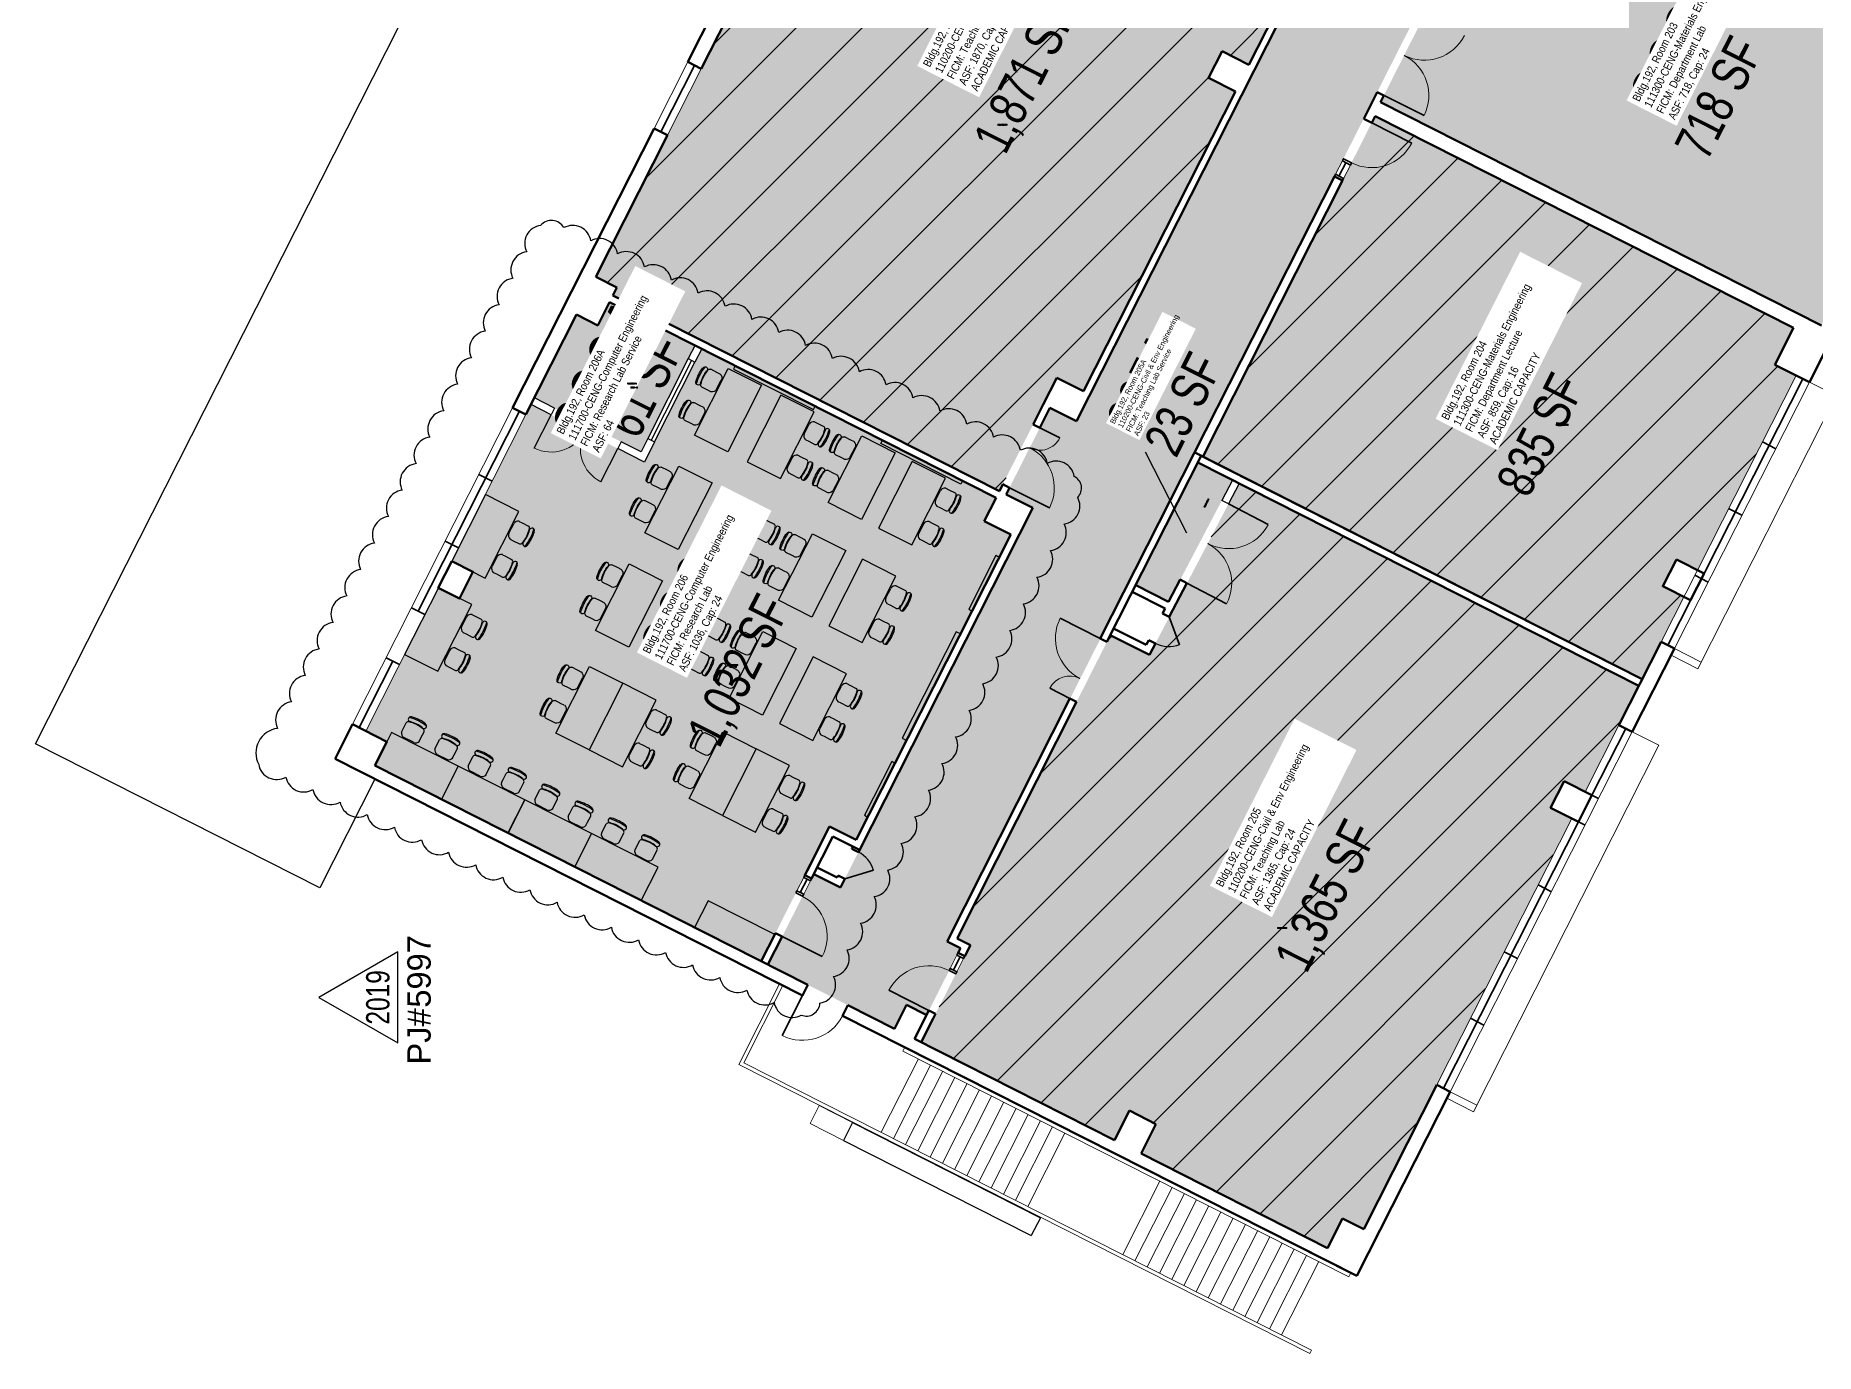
# Model space of a CAD drawing. Header units: inches. Extents: x -2539 to 2829, y -872 to 1370.
# Drawn here: x -2539 to -1109, y -872 to 187 of the extents above; entities that cross this region are included whole.
import ezdxf
from ezdxf.enums import TextEntityAlignment as Align

# ---------------------------------------------------------------- set-up
doc = ezdxf.new("R2010")
doc.units = ezdxf.units.IN
doc.header["$LTSCALE"] = 10
doc.header["$MEASUREMENT"] = 0
doc.layers.get('0').update_dxf_attribs({"linetype": 'CONTINUOUS'})
for name, color, linetype in [('A-DOOR', 2, 'CONTINUOUS'), ('A-FLOR', 3, 'CONTINUOUS'), ('A-GLAZ', 1, 'CONTINUOUS'), ('A-IDEN-RNUM', 7, 'CONTINUOUS'), ('A-IDEN-SNUM', 4, 'CONTINUOUS'), ('A-IDEN-VNUM', 4, 'CONTINUOUS'), ('A-ROOF', 2, 'CONTINUOUS'), ('A-WALL', 5, 'CONTINUOUS'), ('AREA-TEXT', 3, 'CONTINUOUS'), ('I-FURN', 2, 'CONTINUOUS'), ('Rooms-Capacity', 4, 'CONTINUOUS'), ('Rooms-Category-Color', 7, 'CONTINUOUS'), ('Rooms-College-Color', 7, 'CONTINUOUS'), ('Rooms-Department-Color', 7, 'CONTINUOUS'), ('Rooms-Division-Color', 7, 'CONTINUOUS'), ('Rooms-Information', 7, 'CONTINUOUS')]:
    doc.layers.add(name, color=color, linetype=linetype)
doc.layers.add('A-REV', color=1, linetype='CONTINUOUS', true_color=0xff0000)
doc.styles.add('Arial', font='arial.ttf')
doc.styles.add('CP_AREA', font='arial.ttf', dxfattribs={"height": 15})
doc.styles.add('CP_ROOMVNUMBER', font='arial.ttf', dxfattribs={"width": 0.85, "height": 0.075})
doc.styles.add('ROOMSNUMBER', font='TXT.SHX', dxfattribs={"height": 1})

# ---------------------------------------------------------------- blocks, each defined once
blk = doc.blocks.new('Furniture-Table_Chair')
at = {"layer": 'I-FURN'}
for p, q in [((-23, 36.6), (-23, 42.2)), ((-23, 33.8), (-23, 36.6)), ((-10.7, 30.8), (-19.3, 30.8)), ((-7, 36.6), (-7, 42.2)), ((-7, 33.9), (-7, 36.6)), ((7, 36.6), (7, 42.2)), ((7, 33.9), (7, 36.6)), ((10.7, 30.8), (19.3, 30.8)), ((23, 36.6), (23, 42.2)), ((23, 33.8), (23, 36.6))]:
    blk.add_line(p, q, dxfattribs=at)
blk.add_lwpolyline([(-30, 0), (30, 0), (30, 30), (-30, 30)], close=True, dxfattribs=at)
at = {"layer": 'I-FURN', "linetype": 'Continuous'}
for centre, radius, start, end in [((-21, 46.3), 2.03, 99.8988, 279.7522), ((-15, 18.3), 30.7, 78.0899, 101.9101), ((-14.3, 11.5), 33.5, 91.1567, 100.8714), ((-15.7, 11.5), 33.5, 79.1286, 88.8433), ((-9, 46.3), 2.03, 260.2478, 80.1012), ((9, 46.3), 2.03, 99.8988, 279.7522), ((15, 18.3), 30.7, 78.0899, 101.9101), ((15.7, 11.5), 33.5, 91.1567, 100.8714), ((14.3, 11.5), 33.5, 79.1286, 88.8433), ((21, 46.3), 2.03, 260.2478, 80.1012), ((-19.1, 34.8), 4.06, 194.1666, 265.9234), ((-10.9, 34.8), 4.06, 274.0766, 346.7434), ((10.9, 34.8), 4.06, 193.2566, 265.9234), ((19.1, 34.8), 4.06, 274.0766, 345.8334)]:
    blk.add_arc(centre, radius, start, end, dxfattribs=at)
at = {"layer": 'I-FURN'}
for centre, radius, start, end in [((-21, 41.9), 2.02, 100.0307, 171.6517), ((-15, 4.4), 43.5, 79.6211, 100.3789), ((-15, 16), 28.6, 77.1708, 102.8292), ((-9, 41.9), 2.02, 8.3483, 79.9693), ((9, 41.9), 2.02, 100.0307, 171.6517), ((15, 4.4), 43.5, 79.6211, 100.3789), ((15, 16), 28.6, 77.1708, 102.8292), ((21, 41.9), 2.02, 8.3483, 79.9693)]:
    blk.add_arc(centre, radius, start, end, dxfattribs=at)
blk = doc.blocks.new('ProjectRev')
at = {"transparency": 16777216}
for p, q in [((0, 0.122), (-0.1221, -0.0895)), ((0.1221, -0.0895), (0, 0.122)), ((-0.1221, -0.0895), (0.1221, -0.0895))]:
    blk.add_line(p, q, dxfattribs=at)
at = {"transparency": 16777216, "insert": (-0.1798, -0.1151), "char_height": 0.0625, "attachment_point": 1, "style": 'Arial'}
blk.add_mtext_dynamic_manual_height_columns('PJ#', width=0.24749, gutter_width=0.3125, heights=[0], dxfattribs=at)
at = {"transparency": 16777216, "style": 'Arial', "width": 0.75}
blk.add_attdef('YEAR', text='', height=0.0625, dxfattribs=at).set_placement((0, -0.0359), align=Align.MIDDLE_CENTER)
at = {"transparency": 16777216, "style": 'Arial'}
blk.add_attdef('PROJECT', text='', height=0.0625, dxfattribs=at).set_placement((-0.0276, -0.1151), align=Align.TOP_LEFT)

msp = doc.modelspace()

# ---------------------------------------------------------------- hatches: boundary and pattern name
at = {"layer": 'Rooms-Capacity'}
h = msp.add_hatch(dxfattribs=at)
h.set_pattern_fill('ANSI31', color=256, scale=300, style=0)
h.paths.add_polyline_path([(-1764.5, -178.7), (-2075, -21.5), (-2071.8, -15.3), (-2088.8, -6.7), (-1923.9, 319), (-1906.9, 310.4), (-1896.1, 331.8), (-1913.1, 340.4), (-1766.7, 629.4), (-1477.1, 482.8), (-1525.8, 386.4), (-1488.1, 367.3), (-1515.2, 313.8), (-1493.8, 302.9), (-1564, 163.7), (-1585.6, 174.6), (-1596.5, 153.2), (-1574.8, 142.2), (-1696.8, -98.6), (-1718.4, -87.7)])
h = msp.add_hatch(dxfattribs=at)
h.set_pattern_fill('ANSI31', color=256, scale=300, style=0)
h.paths.add_polyline_path([(-1601.1, -151.1), (-1462.7, 122.5), (-1126.5, -47.7), (-1141.5, -77.2), (-1124.5, -85.8), (-1203.8, -242.3), (-1220.7, -233.7), (-1231.6, -255.2), (-1214.6, -263.7), (-1248.1, -329.8)])
h = msp.add_hatch(dxfattribs=at)
h.set_pattern_fill('ANSI31', color=256, scale=300, style=0)
h.paths.add_polyline_path([(-1571.9, -172.7), (-1644, -310.4), (-1675.4, -294.5), (-1798.5, -538.1), (-1787.8, -543.5), (-1827.3, -621.6), (-1672.1, -700.1), (-1660.1, -676.5), (-1638.7, -687.3), (-1650.7, -711), (-1500.8, -786.9), (-1488.8, -763.2), (-1471.8, -771.8), (-1304.7, -441.7), (-1321.7, -433.1), (-1310.8, -411.7), (-1293.9, -420.3), (-1250.8, -335.2)])
at = {"layer": 'Rooms-Category-Color', "true_color": 0xadadad}
msp.add_hatch(color=253, dxfattribs=at).paths.add_polyline_path([(-1702.5, -122.6), (-1723.9, -111.8), (-1759.1, -181.4), (-1737.7, -192.2), (-1892.2, -497.3), (-1913.6, -486.5), (-1950.4, -559.2), (-1848.7, -610.7), (-1839, -591.5), (-1822.9, -599.7), (-1795.8, -546.1), (-1806.5, -540.7), (-1253.7, 551.3), (-883.4, 363.8), (-1020.5, 93.1), (2226.4, 319.2), (2228.9, 283.3), (2306.7, 288.7), (2304.2, 324.6), (2449.3, 334.8), (2449.3, 468.7), (2389.3, 468.7), (2389.3, 414.7), (2363.3, 414.7), (2363.3, 432.7), (2149.3, 432.7), (2149.3, 414.7), (2125.3, 414.7), (2125.3, 432.7), (1911.3, 432.7), (1911.3, 414.7), (1887.3, 414.7), (1887.3, 432.7), (1673.3, 432.7), (1673.3, 414.7), (1649.3, 414.7), (1649.3, 432.7), (1435.3, 432.7), (1435.3, 414.7), (1411.3, 414.7), (1411.3, 432.7), (1150.3, 432.7), (1150.3, 414.7), (1126.3, 414.7), (1126.3, 432.7), (865.3, 432.7), (865.3, 414.7), (837.3, 414.7), (837.3, 432.7), (580.3, 432.7), (580.3, 414.7), (556.3, 414.7), (556.3, 432.7), (295.3, 432.7), (295.3, 414.7), (271.3, 414.7), (271.3, 433.5), (174, 433.5), (174, 414.7), (-356.7, 414.7), (-356.7, 591.6), (-368.7, 591.6), (-368.7, 639.6), (-472.7, 639.6), (-472.7, 591.6), (-484.6, 591.6), (-484.6, 545.7), (-478.6, 545.7), (-478.6, 509.7), (-478.6, 432.7), (-779, 432.7), (-779, 438.7), (-832.8, 466), (-843.7, 444.6), (-1213, 631.6), (-1101.9, 851.1), (-962.7, 780.6), (-927.5, 850.2), (-1082.8, 928.8), (-1039.7, 1013.7), (-1052.1, 1020), (-1026.9, 1069.8), (-1030.6, 1071.6), (-1084.1, 1098.7), (-1095, 1077.3), (-1116.4, 1088.2), (-1145.3, 1031.1), (-1123.9, 1020.2), (-1303.8, 664.8), (-1325.2, 675.6), (-1417.6, 493.3), (-1396.1, 482.5)])
at = {"layer": 'Rooms-Category-Color', "true_color": 0xe3f498}
for points in [[(-1764.5, -178.7), (-2075, -21.5), (-2071.8, -15.3), (-2088.8, -6.7), (-1923.9, 319), (-1906.9, 310.4), (-1896.1, 331.8), (-1913.1, 340.4), (-1766.7, 629.4), (-1477.1, 482.8), (-1525.8, 386.4), (-1488.1, 367.3), (-1515.2, 313.8), (-1493.8, 302.9), (-1564, 163.7), (-1585.6, 174.6), (-1596.5, 153.2), (-1574.8, 142.2), (-1696.8, -98.6), (-1718.4, -87.7)], [(-1458.4, 133.7), (-1340.5, 366.6), (-995.2, 191.8), (-1004.2, 174), (-995.3, 169.5), (-1104.2, -45.6)], [(-2138, -103.9), (-2052.3, -147.3), (-2009, -61.6), (-2077.7, -26.9), (-2087.2, -45.6), (-2104.1, -37)], [(-2266.3, -399.3), (-2256.5, -380.1), (-2273.5, -371.6), (-2215.2, -256.5), (-2198.2, -265.1), (-2187.4, -243.6), (-2204.4, -235.1), (-2140.7, -109.3), (-2049.7, -155.4), (-2003.6, -64.4), (-1767.2, -184.1), (-1776.7, -202.8), (-1755.3, -213.6), (-1879.5, -458.9), (-1900.9, -448.1), (-1955.8, -556.5)], [(-1605, -155.8), (-1577.2, -169.9), (-1628.6, -267.8), (-1655, -254.4)], [(-1571.9, -172.7), (-1644, -310.4), (-1675.4, -294.5), (-1798.5, -538.1), (-1787.8, -543.5), (-1827.3, -621.6), (-1672.1, -700.1), (-1660.1, -676.5), (-1638.7, -687.3), (-1650.7, -711), (-1500.8, -786.9), (-1488.8, -763.2), (-1471.8, -771.8), (-1304.7, -441.7), (-1321.7, -433.1), (-1310.8, -411.7), (-1293.9, -420.3), (-1250.8, -335.2)]]:
    msp.add_hatch(color=61, dxfattribs=at).paths.add_polyline_path(points)
at = {"layer": 'Rooms-Category-Color', "true_color": 0xffff64}
msp.add_hatch(color=51, dxfattribs=at).paths.add_polyline_path([(-1601.1, -151.1), (-1462.7, 122.5), (-1126.5, -47.7), (-1141.5, -77.2), (-1124.5, -85.8), (-1203.8, -242.3), (-1220.7, -233.7), (-1231.6, -255.2), (-1214.6, -263.7), (-1248.1, -329.8)])
at = {"layer": 'Rooms-College-Color', "true_color": 0xadadad}
msp.add_hatch(color=253, dxfattribs=at).paths.add_polyline_path([(-1702.5, -122.6), (-1723.9, -111.8), (-1759.1, -181.4), (-1737.7, -192.2), (-1892.2, -497.3), (-1913.6, -486.5), (-1950.4, -559.2), (-1848.7, -610.7), (-1839, -591.5), (-1822.9, -599.7), (-1795.8, -546.1), (-1806.5, -540.7), (-1253.7, 551.3), (-883.4, 363.8), (-1020.5, 93.1), (2226.4, 319.2), (2228.9, 283.3), (2306.7, 288.7), (2304.2, 324.6), (2449.3, 334.8), (2449.3, 468.7), (2389.3, 468.7), (2389.3, 414.7), (2363.3, 414.7), (2363.3, 432.7), (2149.3, 432.7), (2149.3, 414.7), (2125.3, 414.7), (2125.3, 432.7), (1911.3, 432.7), (1911.3, 414.7), (1887.3, 414.7), (1887.3, 432.7), (1673.3, 432.7), (1673.3, 414.7), (1649.3, 414.7), (1649.3, 432.7), (1435.3, 432.7), (1435.3, 414.7), (1411.3, 414.7), (1411.3, 432.7), (1150.3, 432.7), (1150.3, 414.7), (1126.3, 414.7), (1126.3, 432.7), (865.3, 432.7), (865.3, 414.7), (837.3, 414.7), (837.3, 432.7), (580.3, 432.7), (580.3, 414.7), (556.3, 414.7), (556.3, 432.7), (295.3, 432.7), (295.3, 414.7), (271.3, 414.7), (271.3, 433.5), (174, 433.5), (174, 414.7), (-356.7, 414.7), (-356.7, 591.6), (-368.7, 591.6), (-368.7, 639.6), (-472.7, 639.6), (-472.7, 591.6), (-484.6, 591.6), (-484.6, 545.7), (-478.6, 545.7), (-478.6, 509.7), (-478.6, 432.7), (-779, 432.7), (-779, 438.7), (-832.8, 466), (-843.7, 444.6), (-1213, 631.6), (-1101.9, 851.1), (-962.7, 780.6), (-927.5, 850.2), (-1082.8, 928.8), (-1039.7, 1013.7), (-1052.1, 1020), (-1026.9, 1069.8), (-1030.6, 1071.6), (-1084.1, 1098.7), (-1095, 1077.3), (-1116.4, 1088.2), (-1145.3, 1031.1), (-1123.9, 1020.2), (-1303.8, 664.8), (-1325.2, 675.6), (-1417.6, 493.3), (-1396.1, 482.5)])
at = {"layer": 'Rooms-College-Color', "true_color": 0x99d7b2}
for points in [[(-1764.5, -178.7), (-2075, -21.5), (-2071.8, -15.3), (-2088.8, -6.7), (-1923.9, 319), (-1906.9, 310.4), (-1896.1, 331.8), (-1913.1, 340.4), (-1766.7, 629.4), (-1477.1, 482.8), (-1525.8, 386.4), (-1488.1, 367.3), (-1515.2, 313.8), (-1493.8, 302.9), (-1564, 163.7), (-1585.6, 174.6), (-1596.5, 153.2), (-1574.8, 142.2), (-1696.8, -98.6), (-1718.4, -87.7)], [(-1458.4, 133.7), (-1340.5, 366.6), (-995.2, 191.8), (-1004.2, 174), (-995.3, 169.5), (-1104.2, -45.6)], [(-1601.1, -151.1), (-1462.7, 122.5), (-1126.5, -47.7), (-1141.5, -77.2), (-1124.5, -85.8), (-1203.8, -242.3), (-1220.7, -233.7), (-1231.6, -255.2), (-1214.6, -263.7), (-1248.1, -329.8)], [(-2138, -103.9), (-2052.3, -147.3), (-2009, -61.6), (-2077.7, -26.9), (-2087.2, -45.6), (-2104.1, -37)], [(-2266.3, -399.3), (-2256.5, -380.1), (-2273.5, -371.6), (-2215.2, -256.5), (-2198.2, -265.1), (-2187.4, -243.6), (-2204.4, -235.1), (-2140.7, -109.3), (-2049.7, -155.4), (-2003.6, -64.4), (-1767.2, -184.1), (-1776.7, -202.8), (-1755.3, -213.6), (-1879.5, -458.9), (-1900.9, -448.1), (-1955.8, -556.5)], [(-1605, -155.8), (-1577.2, -169.9), (-1628.6, -267.8), (-1655, -254.4)], [(-1571.9, -172.7), (-1644, -310.4), (-1675.4, -294.5), (-1798.5, -538.1), (-1787.8, -543.5), (-1827.3, -621.6), (-1672.1, -700.1), (-1660.1, -676.5), (-1638.7, -687.3), (-1650.7, -711), (-1500.8, -786.9), (-1488.8, -763.2), (-1471.8, -771.8), (-1304.7, -441.7), (-1321.7, -433.1), (-1310.8, -411.7), (-1293.9, -420.3), (-1250.8, -335.2)]]:
    msp.add_hatch(color=253, dxfattribs=at).paths.add_polyline_path(points)
at = {"layer": 'Rooms-Department-Color', "true_color": 0xacacac}
msp.add_hatch(color=253, dxfattribs=at).paths.add_polyline_path([(-1702.5, -122.6), (-1723.9, -111.8), (-1759.1, -181.4), (-1737.7, -192.2), (-1892.2, -497.3), (-1913.6, -486.5), (-1950.4, -559.2), (-1848.7, -610.7), (-1839, -591.5), (-1822.9, -599.7), (-1795.8, -546.1), (-1806.5, -540.7), (-1253.7, 551.3), (-883.4, 363.8), (-1020.5, 93.1), (2226.4, 319.2), (2228.9, 283.3), (2306.7, 288.7), (2304.2, 324.6), (2449.3, 334.8), (2449.3, 468.7), (2389.3, 468.7), (2389.3, 414.7), (2363.3, 414.7), (2363.3, 432.7), (2149.3, 432.7), (2149.3, 414.7), (2125.3, 414.7), (2125.3, 432.7), (1911.3, 432.7), (1911.3, 414.7), (1887.3, 414.7), (1887.3, 432.7), (1673.3, 432.7), (1673.3, 414.7), (1649.3, 414.7), (1649.3, 432.7), (1435.3, 432.7), (1435.3, 414.7), (1411.3, 414.7), (1411.3, 432.7), (1150.3, 432.7), (1150.3, 414.7), (1126.3, 414.7), (1126.3, 432.7), (865.3, 432.7), (865.3, 414.7), (837.3, 414.7), (837.3, 432.7), (580.3, 432.7), (580.3, 414.7), (556.3, 414.7), (556.3, 432.7), (295.3, 432.7), (295.3, 414.7), (271.3, 414.7), (271.3, 433.5), (174, 433.5), (174, 414.7), (-356.7, 414.7), (-356.7, 591.6), (-368.7, 591.6), (-368.7, 639.6), (-472.7, 639.6), (-472.7, 591.6), (-484.6, 591.6), (-484.6, 545.7), (-478.6, 545.7), (-478.6, 509.7), (-478.6, 432.7), (-779, 432.7), (-779, 438.7), (-832.8, 466), (-843.7, 444.6), (-1213, 631.6), (-1101.9, 851.1), (-962.7, 780.6), (-927.5, 850.2), (-1082.8, 928.8), (-1039.7, 1013.7), (-1052.1, 1020), (-1026.9, 1069.8), (-1030.6, 1071.6), (-1084.1, 1098.7), (-1095, 1077.3), (-1116.4, 1088.2), (-1145.3, 1031.1), (-1123.9, 1020.2), (-1303.8, 664.8), (-1325.2, 675.6), (-1417.6, 493.3), (-1396.1, 482.5)])
at = {"layer": 'Rooms-Department-Color', "true_color": 0x99d7b2}
for points in [[(-1764.5, -178.7), (-2075, -21.5), (-2071.8, -15.3), (-2088.8, -6.7), (-1923.9, 319), (-1906.9, 310.4), (-1896.1, 331.8), (-1913.1, 340.4), (-1766.7, 629.4), (-1477.1, 482.8), (-1525.8, 386.4), (-1488.1, 367.3), (-1515.2, 313.8), (-1493.8, 302.9), (-1564, 163.7), (-1585.6, 174.6), (-1596.5, 153.2), (-1574.8, 142.2), (-1696.8, -98.6), (-1718.4, -87.7)], [(-1458.4, 133.7), (-1340.5, 366.6), (-995.2, 191.8), (-1004.2, 174), (-995.3, 169.5), (-1104.2, -45.6)], [(-1601.1, -151.1), (-1462.7, 122.5), (-1126.5, -47.7), (-1141.5, -77.2), (-1124.5, -85.8), (-1203.8, -242.3), (-1220.7, -233.7), (-1231.6, -255.2), (-1214.6, -263.7), (-1248.1, -329.8)], [(-2138, -103.9), (-2052.3, -147.3), (-2009, -61.6), (-2077.7, -26.9), (-2087.2, -45.6), (-2104.1, -37)], [(-2266.3, -399.3), (-2256.5, -380.1), (-2273.5, -371.6), (-2215.2, -256.5), (-2198.2, -265.1), (-2187.4, -243.6), (-2204.4, -235.1), (-2140.7, -109.3), (-2049.7, -155.4), (-2003.6, -64.4), (-1767.2, -184.1), (-1776.7, -202.8), (-1755.3, -213.6), (-1879.5, -458.9), (-1900.9, -448.1), (-1955.8, -556.5)], [(-1605, -155.8), (-1577.2, -169.9), (-1628.6, -267.8), (-1655, -254.4)], [(-1571.9, -172.7), (-1644, -310.4), (-1675.4, -294.5), (-1798.5, -538.1), (-1787.8, -543.5), (-1827.3, -621.6), (-1672.1, -700.1), (-1660.1, -676.5), (-1638.7, -687.3), (-1650.7, -711), (-1500.8, -786.9), (-1488.8, -763.2), (-1471.8, -771.8), (-1304.7, -441.7), (-1321.7, -433.1), (-1310.8, -411.7), (-1293.9, -420.3), (-1250.8, -335.2)]]:
    msp.add_hatch(color=253, dxfattribs=at).paths.add_polyline_path(points)
at = {"layer": 'Rooms-Division-Color', "true_color": 0xadadad}
msp.add_hatch(color=253, dxfattribs=at).paths.add_polyline_path([(-1702.5, -122.6), (-1723.9, -111.8), (-1759.1, -181.4), (-1737.7, -192.2), (-1892.2, -497.3), (-1913.6, -486.5), (-1950.4, -559.2), (-1848.7, -610.7), (-1839, -591.5), (-1822.9, -599.7), (-1795.8, -546.1), (-1806.5, -540.7), (-1253.7, 551.3), (-883.4, 363.8), (-1020.5, 93.1), (2226.4, 319.2), (2228.9, 283.3), (2306.7, 288.7), (2304.2, 324.6), (2449.3, 334.8), (2449.3, 468.7), (2389.3, 468.7), (2389.3, 414.7), (2363.3, 414.7), (2363.3, 432.7), (2149.3, 432.7), (2149.3, 414.7), (2125.3, 414.7), (2125.3, 432.7), (1911.3, 432.7), (1911.3, 414.7), (1887.3, 414.7), (1887.3, 432.7), (1673.3, 432.7), (1673.3, 414.7), (1649.3, 414.7), (1649.3, 432.7), (1435.3, 432.7), (1435.3, 414.7), (1411.3, 414.7), (1411.3, 432.7), (1150.3, 432.7), (1150.3, 414.7), (1126.3, 414.7), (1126.3, 432.7), (865.3, 432.7), (865.3, 414.7), (837.3, 414.7), (837.3, 432.7), (580.3, 432.7), (580.3, 414.7), (556.3, 414.7), (556.3, 432.7), (295.3, 432.7), (295.3, 414.7), (271.3, 414.7), (271.3, 433.5), (174, 433.5), (174, 414.7), (-356.7, 414.7), (-356.7, 591.6), (-368.7, 591.6), (-368.7, 639.6), (-472.7, 639.6), (-472.7, 591.6), (-484.6, 591.6), (-484.6, 545.7), (-478.6, 545.7), (-478.6, 509.7), (-478.6, 432.7), (-779, 432.7), (-779, 438.7), (-832.8, 466), (-843.7, 444.6), (-1213, 631.6), (-1101.9, 851.1), (-962.7, 780.6), (-927.5, 850.2), (-1082.8, 928.8), (-1039.7, 1013.7), (-1052.1, 1020), (-1026.9, 1069.8), (-1030.6, 1071.6), (-1084.1, 1098.7), (-1095, 1077.3), (-1116.4, 1088.2), (-1145.3, 1031.1), (-1123.9, 1020.2), (-1303.8, 664.8), (-1325.2, 675.6), (-1417.6, 493.3), (-1396.1, 482.5)])
at = {"layer": 'Rooms-Division-Color', "true_color": 0x99d7b2}
for points in [[(-1764.5, -178.7), (-2075, -21.5), (-2071.8, -15.3), (-2088.8, -6.7), (-1923.9, 319), (-1906.9, 310.4), (-1896.1, 331.8), (-1913.1, 340.4), (-1766.7, 629.4), (-1477.1, 482.8), (-1525.8, 386.4), (-1488.1, 367.3), (-1515.2, 313.8), (-1493.8, 302.9), (-1564, 163.7), (-1585.6, 174.6), (-1596.5, 153.2), (-1574.8, 142.2), (-1696.8, -98.6), (-1718.4, -87.7)], [(-1458.4, 133.7), (-1340.5, 366.6), (-995.2, 191.8), (-1004.2, 174), (-995.3, 169.5), (-1104.2, -45.6)], [(-1601.1, -151.1), (-1462.7, 122.5), (-1126.5, -47.7), (-1141.5, -77.2), (-1124.5, -85.8), (-1203.8, -242.3), (-1220.7, -233.7), (-1231.6, -255.2), (-1214.6, -263.7), (-1248.1, -329.8)], [(-2138, -103.9), (-2052.3, -147.3), (-2009, -61.6), (-2077.7, -26.9), (-2087.2, -45.6), (-2104.1, -37)], [(-2266.3, -399.3), (-2256.5, -380.1), (-2273.5, -371.6), (-2215.2, -256.5), (-2198.2, -265.1), (-2187.4, -243.6), (-2204.4, -235.1), (-2140.7, -109.3), (-2049.7, -155.4), (-2003.6, -64.4), (-1767.2, -184.1), (-1776.7, -202.8), (-1755.3, -213.6), (-1879.5, -458.9), (-1900.9, -448.1), (-1955.8, -556.5)], [(-1605, -155.8), (-1577.2, -169.9), (-1628.6, -267.8), (-1655, -254.4)], [(-1571.9, -172.7), (-1644, -310.4), (-1675.4, -294.5), (-1798.5, -538.1), (-1787.8, -543.5), (-1827.3, -621.6), (-1672.1, -700.1), (-1660.1, -676.5), (-1638.7, -687.3), (-1650.7, -711), (-1500.8, -786.9), (-1488.8, -763.2), (-1471.8, -771.8), (-1304.7, -441.7), (-1321.7, -433.1), (-1310.8, -411.7), (-1293.9, -420.3), (-1250.8, -335.2)]]:
    msp.add_hatch(color=253, dxfattribs=at).paths.add_polyline_path(points)

# ---------------------------------------------------------------- linework, layer by layer
at = {"layer": 'A-DOOR', "linetype": 'Continuous', "lineweight": 35}
for p, q in [((-1455.5, 139.1, 0), (-1423.3, 122.9, 0)), ((-1465.4, 117.1, 0), (-1433.3, 100.9, 0)), ((-1716, -136), (-1732, -127.9)), ((-1756.4, -176.1), (-1724.3, -192.3)), ((-1580.4, -189, 0), (-1548.6, -205.7, 0)), ((-1613.9, -252.7, 0), (-1582, -269.4, 0)), ((-1683.5, -297.1), (-1715.6, -280.9)), ((-1628.1, -279.8), (-1619.9, -302.4)), ((-1707.9, -345.3), (-1723.9, -337.2)), ((-1888.6, -490.2), (-1865.6, -483.4)), ((-1888.6, -490.2), (-1865.6, -483.4)), ((-1938.9, -536.5, 0), (-1906.8, -552.7, 0)), ((-1938.9, -536.5, 0), (-1906.8, -552.7, 0)), ((-1922.6, -584, 0), (-1938.9, -616.1, 0)), ((-1821.1, -596.1, 0), (-1853.3, -579.8, 0))]:
    msp.add_line(p, q, dxfattribs=at)
at = {"layer": 'A-DOOR', "elevation": 0}
for points in [[(-2138.2, -144.2), (-2124.6, -117.4)], [(-2084.7, -171.3), (-2071.1, -144.5)]]:
    msp.add_lwpolyline(points, dxfattribs=at)
at = {"layer": 'A-DOOR', "linetype": 'Continuous', "lineweight": 18}
for centre, radius, start, end in [((-1423.1, 203.4, 0), 36, 243.2971, 333.2971), ((-1465.4, 117.1, 0), 36, 243.1478, 333.1478), ((-1732, -127.9), 18, 243.1478, 333.1478), ((-1580.4, -189, 0), 36, 242.3152, 332.3152), ((-1707.9, -345.3), 18, 63.1478, 153.1478), ((-1821.1, -596.1, 0), 36, 63.1478, 153.1478)]:
    msp.add_arc(centre, radius, start, end, dxfattribs=at)
at = {"layer": 'A-DOOR', "linetype": 'Continuous', "lineweight": 18, "extrusion": (6.01259e-14, -5.06828e-14, -1)}
msp.add_arc((1455.5, 139.1, 0), 36, 116.7029, 206.7029, dxfattribs=at)
at = {"layer": 'A-DOOR', "linetype": 'Continuous', "lineweight": 18, "extrusion": (5.41056e-14, -1.29158e-14, -1)}
msp.add_arc((2124.6, -117.4, 0), 30, 206.8522, 296.8522, dxfattribs=at)
at = {"layer": 'A-DOOR', "linetype": 'Continuous', "lineweight": 18, "extrusion": (-4.24377e-14, 3.59622e-14, -1)}
msp.add_arc((2071.1, -144.5, 0), 30, 296.8522, 26.8522, dxfattribs=at)
at = {"layer": 'A-DOOR', "linetype": 'Continuous', "lineweight": 18, "extrusion": (0, 0, -1)}
for centre, start, end in [((1756.4, -176.1), 116.8522, 206.8522), ((1683.5, -297.1), 296.8522, 26.8522)]:
    msp.add_arc(centre, 36, start, end, dxfattribs=at)
at = {"layer": 'A-DOOR', "linetype": 'Continuous', "lineweight": 18, "extrusion": (-1.30228e-13, 2.15391e-13, -1)}
msp.add_arc((1613.9, -252.7, 0), 36, 117.6848, 207.6848, dxfattribs=at)
at = {"layer": 'A-DOOR', "linetype": 'Continuous', "extrusion": (0, 0, -1)}
msp.add_arc((1628.1, -279.8), 24, 250.1926, 296.9151, dxfattribs=at)
at = {"layer": 'A-DOOR', "linetype": 'Continuous'}
msp.add_arc((-1888.6, -490.2), 24, 16.4252, 63.1478, dxfattribs=at)
msp.add_arc((-1888.6, -490.2), 24, 16.4252, 63.1478, dxfattribs=at)
at = {"layer": 'A-DOOR', "linetype": 'Continuous', "lineweight": 18, "extrusion": (1.29158e-14, 5.41056e-14, -1)}
msp.add_arc((1938.9, -536.5, 0), 36, 116.8522, 206.8522, dxfattribs=at)
msp.add_arc((1938.9, -536.5, 0), 36, 116.8522, 206.8522, dxfattribs=at)
at = {"layer": 'A-DOOR', "linetype": 'Continuous', "lineweight": 18, "extrusion": (-6.27646e-30, 3.20852e-30, -1)}
msp.add_arc((1922.6, -584, 0), 36, 206.8522, 296.8522, dxfattribs=at)
at = {"layer": 'A-FLOR', "linetype": 'Continuous', "lineweight": 18}
for p, q in [((-1941.1, -574.6), (-1973.8, -639.3)), ((-1938.4, -576), (-1969.8, -638)), ((-1840.7, -626), (-1842.1, -628.6)), ((-1842.1, -628.6), (-1483.9, -810)), ((-1840.7, -626), (-1482.5, -807.3)), ((-1973.8, -639.3), (-1515.1, -871.5)), ((-1969.8, -638), (-1513.7, -868.9)), ((-1829.6, -635), (-1859.4, -693.8)), ((-1819.8, -639.9), (-1849.6, -698.8)), ((-1810, -644.9), (-1839.8, -703.8)), ((-1800.2, -649.9), (-1830, -708.7)), ((-1790.3, -654.8), (-1820.2, -713.7)), ((-1780.5, -659.8), (-1810.3, -718.7)), ((-1770.7, -664.8), (-1800.5, -723.7)), ((-1760.9, -669.7), (-1790.7, -728.6)), ((-1751.1, -674.7), (-1780.9, -733.6)), ((-1741.3, -679.7), (-1771.1, -738.6)), ((-1731.5, -684.6), (-1761.3, -743.5)), ((-1721.7, -689.6), (-1751.5, -748.5)), ((-1711.8, -694.6), (-1741.6, -753.5)), ((-1635.6, -733.2), (-1665.4, -792.1)), ((-1625.7, -738.2), (-1655.6, -797.1)), ((-1615.9, -743.1), (-1645.7, -802)), ((-1606.1, -748.1), (-1635.9, -807)), ((-1596.3, -753.1), (-1626.1, -812)), ((-1586.5, -758), (-1616.3, -816.9)), ((-1576.7, -763), (-1606.5, -821.9)), ((-1566.9, -768), (-1596.7, -826.9)), ((-1557, -772.9), (-1586.9, -831.8)), ((-1547.2, -777.9), (-1577, -836.8)), ((-1537.4, -782.9), (-1567.2, -841.8)), ((-1527.6, -787.9), (-1557.4, -846.7)), ((-1517.8, -792.8), (-1547.6, -851.7)), ((-1508, -797.8), (-1537.8, -856.7)), ((-1483.9, -810), (-1482.5, -807.3)), ((-1515.1, -871.5), (-1513.7, -868.9))]:
    msp.add_line(p, q, dxfattribs=at)
at = {"layer": 'A-GLAZ', "linetype": 'Continuous', "lineweight": 18}
for p, q in [((-2014.8, 166), (-2041.9, 112.5)), ((-2004.1, 160.6), (-2031.2, 107.1)), ((-1494.4, 75.8), (-1489, 86.5)), ((-1488, 72.5), (-1482.5, 83.2)), ((-1124.5, -85.8), (-1232.9, -299.9)), ((-1113.8, -91.2), (-1222.2, -305.3)), ((-1113.8, -91.2), (-1092.4, -102)), ((-2155.5, -111.9), (-2284.2, -366.1)), ((-2155.5, -111.9), (-2284.2, -366.1)), ((-1092.4, -102), (-1203.5, -321.5)), ((-2144.8, -117.3), (-2273.5, -371.6)), ((-2144.8, -117.3), (-2273.5, -371.6)), ((-1224.9, -310.6), (-1203.5, -321.5)), ((-1222.2, -305.3), (-1200.8, -316.1)), ((-1266.8, -366.8), (-1293.9, -420.3)), ((-1402.4, -661.3), (-1256.1, -372.2)), ((-1383.7, -677.5), (-1234.7, -383)), ((-1256.1, -372.2), (-1234.7, -383)), ((-1304.7, -441.7), (-1413.1, -655.8)), ((-1927.1, -499.9), (-1921.7, -489.1)), ((-1927.1, -499.9), (-1921.7, -489.1)), ((-1921.7, -502.6), (-1916.3, -491.9)), ((-1921.7, -502.6), (-1916.3, -491.9)), ((-1804, -562.2), (-1798.6, -551.5)), ((-1798.6, -564.9), (-1793.2, -554.2)), ((-1405.1, -666.6), (-1383.7, -677.5)), ((-1402.4, -661.3), (-1381, -672.1))]:
    msp.add_line(p, q, dxfattribs=at)
at = {"layer": 'A-GLAZ', "linetype": 'Continuous', "lineweight": 35}
for p, q in [((-2009.4, 163.3), (-2036.5, 109.8)), ((-2004.1, 160.6), (-2014.8, 166)), ((-2041.9, 112.5), (-2031.2, 107.1)), ((-1491.8, 74.4), (-1486.3, 85.1)), ((-1124.5, -85.8), (-1113.8, -91.2)), ((-1227.6, -302.6), (-1119.2, -88.5)), ((-2144.8, -117.3), (-2155.5, -111.9)), ((-2144.8, -117.3), (-2155.5, -111.9)), ((-2150.1, -114.6), (-2231.4, -275.2)), ((-2150.1, -114.6), (-2231.4, -275.2)), ((-1151.6, -139.3), (-1140.9, -144.7)), ((-2182.6, -165.4), (-2171.9, -170.8)), ((-2182.6, -165.4), (-2171.9, -170.8)), ((-1178.7, -192.8), (-1168, -198.2)), ((-2209.7, -218.9), (-2199, -224.3)), ((-2209.7, -218.9), (-2199, -224.3)), ((-1205.8, -246.3), (-1195.1, -251.8)), ((-2236.8, -272.5), (-2226.1, -277.9)), ((-2236.8, -272.5), (-2226.1, -277.9)), ((-1222.2, -305.3), (-1232.9, -299.9)), ((-2257.1, -312.6), (-2246.4, -318)), ((-2257.1, -312.6), (-2246.4, -318)), ((-2251.7, -315.3), (-2278.8, -368.8)), ((-2251.7, -315.3), (-2278.8, -368.8)), ((-1288.5, -423), (-1261.4, -369.5)), ((-1266.8, -366.8), (-1256.1, -372.2)), ((-1283.2, -425.7), (-1293.9, -420.3)), ((-1304.7, -441.7), (-1294, -447.1)), ((-1407.8, -658.5), (-1299.4, -444.4)), ((-1924.4, -501.2), (-1919, -490.5)), ((-1924.4, -501.2), (-1919, -490.5)), ((-1331.8, -495.2), (-1321.1, -500.7)), ((-1801.3, -563.5), (-1795.9, -552.8)), ((-1358.9, -548.8), (-1348.2, -554.2)), ((-1386, -602.3), (-1375.3, -607.7)), ((-1402.4, -661.3), (-1413.1, -655.8))]:
    msp.add_line(p, q, dxfattribs=at)
at = {"layer": 'A-GLAZ'}
for p, q in [((-2014.4, -72.3, 0), (-2046.9, -136.6, 0)), ((-2011.7, -73.7, 0), (-2044.3, -137.9, 0)), ((-2041.6, -139.3, 0), (-2009.1, -75.1, 0))]:
    msp.add_line(p, q, dxfattribs=at)
at = {"layer": 'A-GLAZ', "linetype": 'Continuous', "lineweight": 35}
for points in [[(-1489, 86.5), (-1482.5, 83.2), (-1481.6, 85), (-1488.1, 88.3)], [(-1495.3, 74), (-1488.9, 70.7), (-1488, 72.5), (-1494.4, 75.8)], [(-1928, -501.6), (-1922.6, -504.3), (-1921.7, -502.6), (-1927.1, -499.9)], [(-1928, -501.6), (-1922.6, -504.3), (-1921.7, -502.6), (-1927.1, -499.9)], [(-1921.7, -489.1), (-1916.3, -491.9), (-1915.4, -490.1), (-1920.8, -487.4)], [(-1921.7, -489.1), (-1916.3, -491.9), (-1915.4, -490.1), (-1920.8, -487.4)], [(-1798.6, -551.5), (-1793.2, -554.2), (-1792.3, -552.4), (-1797.6, -549.7)], [(-1804.9, -564), (-1799.5, -566.7), (-1798.6, -564.9), (-1804, -562.2)]]:
    msp.add_3dface(points, dxfattribs=at)
at = {"layer": 'A-IDEN-VNUM'}
msp.add_line((-1647.4, -147.3), (-1614.2, -212.4), dxfattribs=at)
at = {"layer": 'A-REV'}
msp.add_lwpolyline([(-2359.5, -398.4, 0.520567), (-2337.7, -408.5, 0.520567), (-2315.9, -418.5, 0.520567), (-2294.1, -428.6, 0.520567), (-2272.3, -438.7, 0.520567), (-2250.5, -448.7, 0.520567), (-2228.7, -458.8, 0.520567), (-2206.9, -468.9, 0.520567), (-2185.2, -478.9, 0.520567), (-2163.4, -489, 0.520567), (-2141.6, -499, 0.520567), (-2119.8, -509.1, 0.520567), (-2098, -519.2, 0.520567), (-2076.2, -529.2, 0.520567), (-2054.4, -539.3, 0.520567), (-2032.6, -549.4, 0.520567), (-2010.9, -559.4, 0.520567), (-1989.1, -569.5, 0.520567), (-1967.3, -579.6, 0.520567), (-1945.5, -589.6, 0.520567), (-1923.7, -599.7, 0.520567), (-1908.7, -590.1, 0.520567), (-1897.8, -568.7, 0.520567), (-1886.9, -547.3, 0.520567), (-1876, -525.9, 0.520567), (-1865.1, -504.5, 0.520567), (-1854.2, -483.2, 0.520567), (-1843.3, -461.8, 0.520567), (-1832.4, -440.4, 0.520567), (-1821.5, -419, 0.520567), (-1810.6, -397.6, 0.520567), (-1799.7, -376.2, 0.520567), (-1788.8, -354.9, 0.520567), (-1777.9, -333.5, 0.520567), (-1767, -312.1, 0.520567), (-1756.1, -290.7, 0.520567), (-1745.2, -269.3, 0.520567), (-1734.3, -248, 0.520567), (-1723.4, -226.6, 0.520567), (-1712.5, -205.2, 0.520567), (-1701.6, -183.8, 0.520567), (-1704.4, -167, 0.520567), (-1726, -156.5, 0.520567), (-1747.6, -146, 0.520567), (-1769.2, -135.5, 0.520567), (-1790.7, -124.9, 0.520567), (-1812.3, -114.4, 0.520567), (-1833.9, -103.9, 0.520567), (-1855.5, -93.4, 0.520567), (-1877, -82.9, 0.520567), (-1898.6, -72.3, 0.520567), (-1920.2, -61.8, 0.520567), (-1941.7, -51.3, 0.520567), (-1963.3, -40.8, 0.520567), (-1984.9, -30.3, 0.520567), (-2006.5, -19.7, 0.520567), (-2028, -9.2, 0.520567), (-2049.6, 1.3, 0.520567), (-2071.2, 11.8, 0.520567), (-2092.7, 22.3, 0.520567), (-2114.3, 32.9, 0.520567), (-2133, 34.7, 0.520567), (-2144.2, 13.5, 0.520567), (-2155.3, -7.8, 0.520567), (-2166.4, -29.1, 0.520567), (-2177.5, -50.3, 0.520567), (-2188.6, -71.6, 0.520567), (-2199.7, -92.9, 0.520567), (-2210.9, -114.2, 0.520567), (-2222, -135.4, 0.520567), (-2233.1, -156.7, 0.520567), (-2244.2, -178, 0.520567), (-2255.3, -199.2, 0.520567), (-2266.5, -220.5, 0.520567), (-2277.6, -241.8, 0.520567), (-2288.7, -263, 0.520567), (-2299.8, -284.3, 0.520567), (-2310.9, -305.6, 0.520567), (-2322.1, -326.8, 0.520567), (-2333.2, -348.1, 0.520567), (-2344.3, -369.4, 0.520567)], format="xyb", close=True, dxfattribs=at)
at = {"layer": 'A-ROOF', "linetype": 'Continuous', "lineweight": 25}
msp.add_line((-2266.1, -410.1), (-2310.3, -497.5), dxfattribs=at)
at = {"layer": 'A-ROOF', "linetype": 'Continuous', "lineweight": 25, "flags": 128}
msp.add_lwpolyline([(-2310.3, -497.5), (-2538.7, -381.9), (-1651.6, 1370.3), (-1455.4, 1271)], dxfattribs=at)
at = {"layer": 'A-WALL', "linetype": 'Continuous', "lineweight": 50}
for p, q in [((-1514.6, 248.5), (-1702.5, -122.6)), ((-1564, 163.7), (-1519.7, 251.1)), ((-1596.5, 153.2), (-1585.6, 174.6)), ((-1585.6, 174.6), (-1564, 163.7)), ((-2014.8, 166), (-2004.1, 160.6)), ((-1574.8, 142.2), (-1596.5, 153.2)), ((-1696.8, -98.6), (-1574.8, 142.2)), ((-1461, 141.8), (-1471.8, 120.4)), ((-1461, 141.8), (-1455.6, 139.1)), ((-1455.6, 139.1), (-1458.4, 133.7)), ((-1458.4, 133.7), (-1104.2, -45.6)), ((-1471.8, 120.4), (-1465.4, 117.1)), ((-1462.7, 122.5), (-1465.4, 117.1)), ((-1462.7, 122.5), (-1126.5, -47.7)), ((-2041.9, 112.5), (-2031.2, 107.1)), ((-1495.3, 74), (-1683.5, -297.1)), ((-1495.3, 74), (-1488.9, 70.7)), ((-1488.9, 70.7), (-1601.1, -151.1)), ((-2077.7, -26.9, 0), (-2087.2, -45.6, 0)), ((-2077.7, -26.9), (-1767.2, -184.1)), ((-2075, -21.5, -18.1), (-2071.8, -15.3, -18.1)), ((-2075, -21.5), (-1764.5, -178.7)), ((-2087.2, -45.6, 0), (-2104.1, -37, 0)), ((-1141.5, -77.2, 0), (-1126.5, -47.7, 0)), ((-1119.2, -88.5, 0), (-1141.5, -77.2, 0)), ((-1124.5, -85.8), (-1113.8, -91.2)), ((-1729.2, -109.1, 0), (-1718.4, -87.7, 0)), ((-1718.4, -87.7, 0), (-1696.8, -98.6, 0)), ((-2155.5, -111.9), (-2144.8, -117.3)), ((-1737.4, -125.2), (-1729.2, -109.1)), ((-1732, -127.9), (-1723.9, -111.8)), ((-1702.5, -122.6, 0), (-1723.9, -111.8, 0)), ((-1737.4, -125.2), (-1732, -127.9)), ((-1602.3, -150.5), (-1678.1, -299.8)), ((-1607.6, -147.8), (-1248.1, -329.8)), ((-1605, -155.8), (-1250.8, -335.2)), ((-1602.3, -150.5), (-1248.1, -329.8)), ((-1776.7, -202.8), (-1767.2, -184.1)), ((-1764.5, -178.7), (-1761.8, -173.3)), ((-1756.4, -176.1), (-1761.8, -173.3)), ((-1759.1, -181.4), (-1756.4, -176.1)), ((-1759.1, -181.4), (-1737.7, -192.2)), ((-1755.3, -213.6), (-1879.5, -458.9)), ((-1755.3, -213.6), (-1776.7, -202.8)), ((-1655, -254.4), (-1628.6, -267.8)), ((-1619.2, -249.9), (-1628.6, -267.8)), ((-1613.9, -252.7), (-1628.1, -279.8)), ((-1619.2, -249.9), (-1613.9, -252.7)), ((-1657.8, -259.7), (-1631.3, -273.1)), ((-1631.3, -273.1), (-1633.4, -277.1)), ((-1633.4, -277.1), (-1628.1, -279.8)), ((-1683.5, -297.1), (-1678.1, -299.8)), ((-1675.4, -294.5), (-1644, -310.4)), ((-1672.7, -289.1), (-1646.6, -302.4)), ((-1644.5, -298.4), (-1646.6, -302.4)), ((-1644.5, -298.4), (-1639.1, -301.1)), ((-1232.9, -299.9), (-1222.2, -305.3)), ((-1639.1, -301.1), (-1644, -310.4)), ((-1806.5, -540.7), (-1707.9, -345.3)), ((-1702.5, -348), (-1798.5, -538.1)), ((-1707.9, -345.3), (-1702.5, -348)), ((-2284.2, -366.1), (-2298.2, -393.8)), ((-2284.2, -366.1, 0), (-2256.5, -380.1, 0)), ((-1266.8, -366.8), (-1256.1, -372.2)), ((-2256.5, -380.1, 0), (-2266.3, -399.3, 0)), ((-1919, -483.8), (-1900.9, -448.1)), ((-1915.4, -490.1), (-1898.3, -456.2)), ((-1898.3, -456.2), (-1876.8, -467)), ((-1883.1, -466.1), (-1882.2, -464.3)), ((-1883.1, -466.1), (-1877.7, -468.8)), ((-1916.3, -478.4), (-1920.8, -487.4)), ((-1910.9, -481.2), (-1894.8, -489.3)), ((-1915.4, -490.1), (-1920.8, -487.4)), ((-1915.4, -490.1), (-1920.8, -487.4)), ((-1913.6, -486.5), (-1892.2, -497.3)), ((-1894.8, -489.3), (-1893.9, -487.5)), ((-1893.9, -487.5), (-1888.6, -490.2)), ((-1892.2, -497.3), (-1888.6, -490.2)), ((-1944.3, -533.8), (-1955.8, -556.5)), ((-1938.9, -536.5), (-1950.4, -559.2)), ((-1944.3, -533.8), (-1938.9, -536.5)), ((-1806.5, -540.7), (-1795.8, -546.1)), ((-1798.5, -538.1), (-1787.8, -543.5)), ((-1797.6, -549.7), (-1795.8, -546.1)), ((-1797.6, -549.7), (-1792.3, -552.4)), ((-1792.3, -552.4), (-1787.8, -543.5)), ((-1922.6, -584), (-1918.3, -575.5)), ((-1922.6, -584), (-1918.3, -575.5)), ((-1890.5, -600.2), (-1886.2, -591.7)), ((-1848.7, -610.7, 0), (-1839, -591.5, 0)), ((-1839, -591.5, 0), (-1822.9, -599.7, 0)), ((-1821.1, -596.1), (-1832.7, -618.8)), ((-1821.1, -596.1), (-1815.8, -598.8)), ((-1815.8, -598.8), (-1817.6, -602.4)), ((-1817.6, -602.4, 0), (-1827.3, -621.6, 0)), ((-1413.1, -655.8), (-1402.4, -661.3)), ((-1672.1, -700.1), (-1660.1, -676.5)), ((-1660.1, -676.5), (-1638.7, -687.3)), ((-1638.7, -687.3), (-1650.7, -711)), ((-1500.8, -786.9, 0), (-1488.8, -763.2, 0)), ((-1488.8, -763.2, 0), (-1471.8, -771.8, 0))]:
    msp.add_line(p, q, dxfattribs=at)
at = {"layer": 'A-WALL'}
for p, q in [((-2009, -61.6), (-2014.4, -72.3, 0)), ((-2003.6, -64.4), (-2009.1, -75.1, 0)), ((-2014.4, -72.3, 0), (-2009.1, -75.1, 0)), ((-2124.6, -117.4, 0), (-2140.7, -109.3)), ((-2121.9, -112.1, 0), (-2138, -103.9)), ((-2121.9, -112.1, 0), (-2124.6, -117.4, 0)), ((-2068.4, -139.2, 0), (-2071.1, -144.5, 0)), ((-2052.3, -147.3, 0), (-2068.4, -139.2, 0)), ((-2046.9, -136.6, 0), (-2052.3, -147.3, 0)), ((-2041.6, -139.3, 0), (-2049.7, -155.4, 0)), ((-2046.9, -136.6, 0), (-2041.6, -139.3, 0)), ((-2049.7, -155.4, 0), (-2071.1, -144.5, 0))]:
    msp.add_line(p, q, dxfattribs=at)
at = {"layer": 'A-WALL', "linetype": 'Continuous'}
for p, q in [((-1577.2, -169.9), (-1585.7, -186.2)), ((-1571.9, -172.7), (-1577.2, -169.9)), ((-1571.9, -172.7), (-1580.4, -189)), ((-1580.4, -189), (-1585.7, -186.2))]:
    msp.add_line(p, q, dxfattribs=at)
at = {"layer": 'A-WALL', "linetype": 'Continuous', "lineweight": 18}
for p, q in [((-1909.3, -672.5), (-1916.6, -686.8)), ((-1882.4, -686.1), (-1909.3, -672.5)), ((-1889.6, -700.4), (-1916.6, -686.8))]:
    msp.add_line(p, q, dxfattribs=at)
at = {"layer": 'A-WALL', "linetype": 'Continuous', "lineweight": 25}
for p, q in [((-1882.4, -686.1), (-1889.6, -700.4)), ((-1882.4, -686.1), (-1731.6, -762.5)), ((-1889.6, -700.4), (-1738.9, -776.7)), ((-1731.6, -762.5), (-1738.9, -776.7))]:
    msp.add_line(p, q, dxfattribs=at)
at = {"layer": 'A-WALL', "linetype": 'Continuous', "lineweight": 50, "elevation": 0, "flags": 128}
for points in [[(-1993.5, 208), (-2014.8, 166)], [(-2041.9, 112.5), (-2155.5, -111.9)], [(-1737.7, -192.2), (-1877.7, -468.8)], [(-1900.9, -448.1), (-1879.5, -458.9)], [(-1413.1, -655.8), (-1471.8, -771.8)]]:
    msp.add_lwpolyline(points, dxfattribs=at)
at = {"layer": 'A-WALL', "linetype": 'Continuous', "lineweight": 50, "flags": 128}
for points in [[(-1983, 202.1), (-2004.1, 160.6)], [(-2031.2, 107.1), (-2088.8, -6.7)], [(-2071.8, -15.3), (-2088.8, -6.7)], [(-1075.9, -16.2), (-1113.8, -91.2)], [(-2104.1, -37), (-2144.8, -117.3)], [(-1232.9, -299.9), (-1266.8, -366.8)], [(-1222.2, -305.3), (-1256.1, -372.2)], [(-2298.2, -393.8), (-1922.6, -584)], [(-2266.3, -399.3), (-1918.3, -575.5)], [(-1890.5, -600.2), (-1477.4, -809.3)], [(-1886.2, -591.7), (-1848.7, -610.7)], [(-1832.7, -618.8), (-1672.1, -700.1)], [(-1402.4, -661.3), (-1477.4, -809.3)], [(-1650.7, -711), (-1500.8, -786.9)]]:
    msp.add_lwpolyline(points, dxfattribs=at)
at = {"layer": 'A-WALL', "linetype": 'Continuous', "lineweight": 50}
for points in [[(-2204.4, -235.1, 0), (-2187.4, -243.6, 0), (-2198.2, -265.1, 0), (-2215.2, -256.5, 0)], [(-1220.7, -233.7, 0), (-1198.4, -245, 0), (-1209.3, -266.4, 0), (-1231.6, -255.2, 0)], [(-1310.8, -411.7, 0), (-1288.5, -423, 0), (-1299.4, -444.4, 0), (-1321.7, -433.1, 0)]]:
    msp.add_3dface(points, dxfattribs=at)
at = {"layer": 'I-FURN'}
for points in [[(-1913.7, -113.2), (-1912.4, -110.6), (-1976.7, -78), (-1978, -80.7)], [(-1859.8, -140.5), (-1858.5, -137.8), (-1794.2, -170.4), (-1795.5, -173.1)], [(-1789.1, -273.7), (-1786.4, -275.1), (-1764.6, -232), (-1767.3, -230.6)], [(-1842.6, -377.3), (-1839.1, -379.1), (-1795.7, -293.5), (-1799.3, -291.7)], [(-2009.3, -529.4), (-1955.8, -556.5), (-1944.9, -535.1), (-1998.5, -508)]]:
    msp.add_lwpolyline(points, close=True, dxfattribs=at)
at = {"layer": 'I-FURN', "elevation": 0}
msp.add_lwpolyline([(-1872.9, -439.2), (-1870.2, -440.6), (-1848.4, -397.5), (-1851, -396.1)], close=True, dxfattribs=at)

# ---------------------------------------------------------------- block references
at = {"xscale": -1}
for p, rotation in [((-1969.1, -120.5), 63.14779729255767), ((-1861.7, -174.8), 63.14779729255856), ((-2008.9, -199), 63.14779729255767), ((-1901.5, -253.3), 63.14779729255856), ((-2048.6, -277.5), 63.14779729255767), ((-1941.2, -331.9), 63.14779729255856), ((-2080.6, -359.9), 63.14779729255767), ((-1973.5, -412.5), 63.14779729255856)]:
    msp.add_blockref('Furniture-Table_Chair', p, dxfattribs=dict(at, rotation=rotation))
for p, rotation in [((-1953.5, -128.4), 243.1477972925584), ((-1848.1, -181.7), 243.1477972925584), ((-2190.8, -208.3, 0), 243.1477972925584), ((-1993.3, -206.9), 243.1477972925584), ((-1887.9, -260.2), 243.1477972925584), ((-2228.7, -283.2, 0), 243.1477972925584), ((-2033, -285.4), 243.1477972925584), ((-1927.6, -338.7), 243.1477972925584), ((-2080.6, -359.9), 243.1477972925584), ((-2239.5, -412.9), 333.147797292559), ((-2186, -440), 333.147797292559), ((-1973.5, -412.5), 243.1477972925584), ((-2132.4, -467.1), 333.147797292559), ((-2078.9, -494.2), 333.147797292559)]:
    msp.add_blockref('Furniture-Table_Chair', p, dxfattribs=dict(rotation=rotation))
at = {"layer": 'A-REV', "xscale": 300, "yscale": 300, "zscale": 300, "rotation": 90}
msp.add_blockref('ProjectRev', (-2274.6, -585.5), dxfattribs=at).add_auto_attribs({'YEAR': '2019', 'PROJECT': '5997'})

# ---------------------------------------------------------------- texts
at = {"layer": 'A-IDEN-RNUM', "style": 'ROOMSNUMBER', "width": 0.85}
for s, rotation, p in [('0203-00', 360, (-1201.3, 130.3)), ('0208-00', 360, (-1765.9, 115.1)), ('0206-A0', 360, (-2060.6, -96)), ('0204-00', 360, (-1315.1, -126)), ('0205-A0', 63.0513, (-1599.4, -192)), ('0206-00', 360, (-1981.2, -320.4)), ('0205-00', 360, (-1541.2, -530.3))]:
    msp.add_text(s, height=1, rotation=rotation, dxfattribs=at).set_placement(p)
at = {"layer": 'A-IDEN-SNUM', "style": 'ROOMSNUMBER', "width": 0.85}
for s, rotation, p in [('1920020300', 360, (-1201.3, 130.3)), ('1920020800', 360, (-1765.9, 115.1)), ('19200206A0', 360, (-2063.6, -92.9)), ('1920020400', 360, (-1315.1, -126)), ('19200205A0', 63.0513, (-1599.4, -192)), ('1920020600', 360, (-1982.3, -319)), ('1920020500', 360, (-1541.2, -530.3))]:
    msp.add_text(s, height=1, rotation=rotation, dxfattribs=at).set_placement(p)
at = {"layer": 'A-IDEN-VNUM', "style": 'CP_ROOMVNUMBER', "width": 0.85}
for s, height, p in [('208', 45, (-1782, 191.8)), ('203', 45, (-1220.1, 168.1)), ('206A', 45, (-2078, -82.3)), ('205A', 30, (-1647.5, -91)), ('204', 45, (-1365.6, -91.6)), ('206', 45, (-2015.2, -275.4)), ('205', 45, (-1546.8, -466.7))]:
    msp.add_text(s, height=height, rotation=63.15, dxfattribs=at).set_placement(p, align=Align.MIDDLE_CENTER)
at = {"layer": 'AREA-TEXT', "style": 'CP_AREA', "width": 0.75}
for s, p in [('1,871 SF', (-1744.3, 154.2)), ('718 SF', (-1186.7, 137.3)), ('61 SF', (-2049.3, -94.1)), ('23 SF', (-1617, -108.8)), ('835 SF', (-1330.1, -133.3)), ('1,032 SF', (-1974.2, -322.6)), ('1,365 SF', (-1502.4, -503.7))]:
    msp.add_text(s, height=30, rotation=63.15, dxfattribs=at).set_placement(p, align=Align.MIDDLE_CENTER)

# ---------------------------------------------------------------- next in the draw order: texts
at = {"layer": 'Rooms-Information', "attachment_point": 7, "rotation": 63.15, "style": 'CP_ROOMVNUMBER', "bg_fill": 3, "box_fill_scale": 1.5, "bg_fill_color": 256, "bg_fill_true_color": 13158600, "bg_fill_transparency": 0}
for s, insert, char_height, width in [('Bldg.192, Room 208^M^J110200-CENG-Civil & Env Engineering^M^JFICM: Teaching Lab^M^JASF: 1870, Cap: 16^M^JACADEMIC CAPACITY', (-1782.1, 141.9), 6.4286, 144), ('Bldg.192, Room 203^M^J111300-CENG-Materials Engineering^M^JFICM: Department Lab^M^JASF: 718, Cap: 24', (-1220.2, 118.2), 6.429, 144), ('Bldg.192, Room 206A^M^J111700-CENG-Computer Engineering^M^JFICM: Research Lab Service^M^JASF: 64', (-2086.1, -148.2), 6.429, 144), ('Bldg.192, Room 204^M^J111300-CENG-Materials Engineering^M^JFICM: Department Lecture^M^JASF: 859, Cap: 16^M^JACADEMIC CAPACITY', (-1365.7, -141.6), 6.4286, 144), ('Bldg.192, Room 205A^M^J110200-CENG-Civil & Env Engineering^M^JFICM: Teaching Lab Service^M^JASF: 23', (-1652.9, -134.9), 4.286, 96), ('Bldg.192, Room 206^M^J111700-CENG-Computer Engineering^M^JFICM: Research Lab^M^JASF: 1036, Cap: 24', (-2015.2, -325.3), 6.429, 144), ('Bldg.192, Room 205^M^J110200-CENG-Civil & Env Engineering^M^JFICM: Teaching Lab^M^JASF: 1365, Cap: 24^M^JACADEMIC CAPACITY', (-1546.9, -516.7), 6.4286, 144)]:
    msp.add_mtext(s, dxfattribs=dict(at, insert=insert, char_height=char_height, width=width))

doc.saveas('drawing.dxf')
